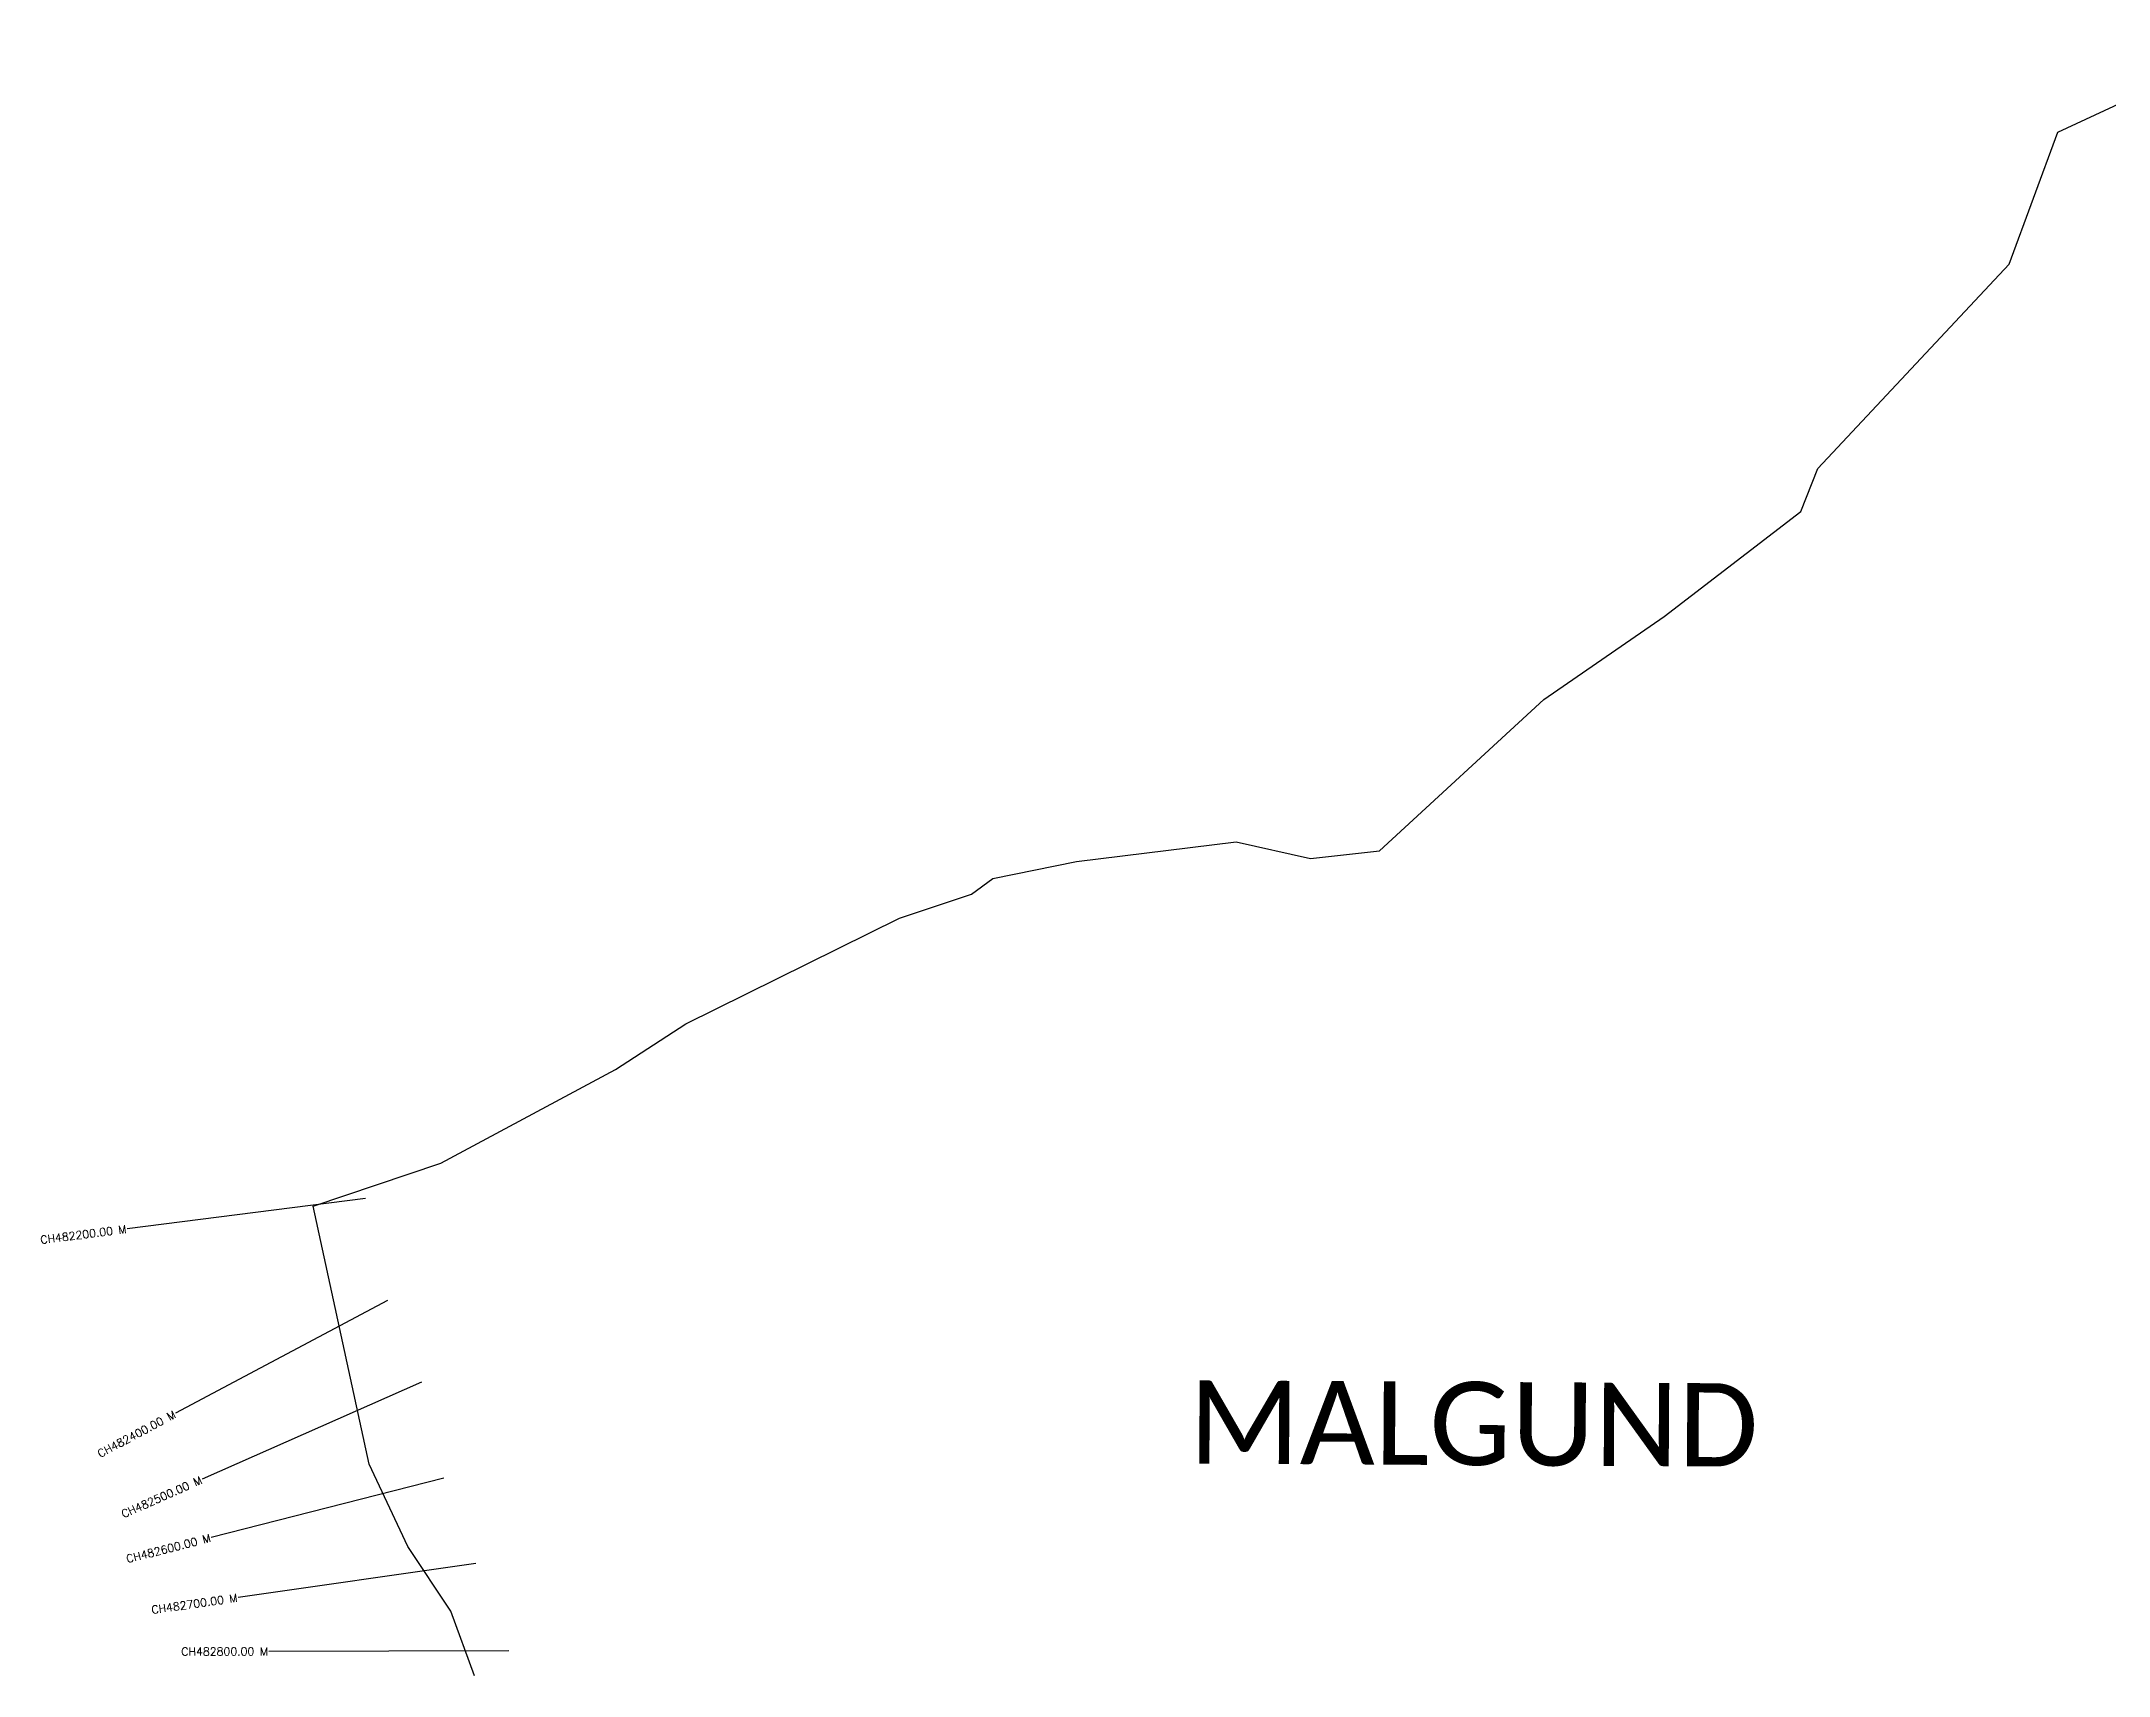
# Model space of a CAD drawing. Header units: metres. Extents: x 314013 to 319180, y 1897866 to 1902766.
# Drawn here: x 314013 to 316596, y 1900483 to 1902525 of the extents above; entities that cross this region are included whole.
import ezdxf
from ezdxf.enums import TextEntityAlignment as Align

# ---------------------------------------------------------------- set-up
doc = ezdxf.new("R2010")
doc.units = ezdxf.units.M
for name, color, linetype in [('CS', 134, 'Continuous'), ('CSMark', 6, 'Continuous'), ('village', 3, 'Continuous'), ('VILLAGE NAME', 250, 'Continuous')]:
    doc.layers.add(name, color=color, linetype=linetype)
doc.styles.get("Standard").update_dxf_attribs({"font": 'simplex.shx'})

msp = doc.modelspace()

# ---------------------------------------------------------------- linework, layer by layer
at = {"layer": 'CS'}
for p, q in [((314417.9, 1901078.8), (314120.3, 1901040.9)), ((314445.4, 1900951.6), (314180.6, 1900810.5)), ((314488.1, 1900849.4), (314213.7, 1900728.1)), ((314515.9, 1900729.4), (314225.3, 1900655.1)), ((314555.9, 1900622.6), (314258.9, 1900580.2)), ((314597.2, 1900513.7), (314297.2, 1900512.9))]:
    msp.add_line(p, q, dxfattribs=at)
at = {"layer": 'village', "color": 6}
msp.add_polyline3d([(314554.1, 1900482.2, 0), (314524.8, 1900563.3, 0), (314471, 1900643.8, 0), (314422.7, 1900746.8, 0), (314352.5, 1901069.5, 0), (314512.1, 1901123, 0), (314730.4, 1901240, 0), (314818.1, 1901297.4, 0), (315085.4, 1901429.1, 0), (315175.3, 1901459.3, 0), (315201.9, 1901478.7, 0), (315306.6, 1901499.9, 0), (315505.8, 1901524.6, 0), (315598.9, 1901503.7, 0), (315685.2, 1901513.5, 0), (315890.4, 1901702.7, 0), (316041, 1901806.5, 0), (316211.5, 1901937.6, 0), (316233, 1901991.4, 0), (316472, 1902246.5, 0), (316532.9, 1902411.5, 0), (316777.9, 1902525.2, 0)], dxfattribs=at)

# ---------------------------------------------------------------- texts
at = {"layer": 'CSMark'}
for s, rotation, p in [('CH482200.00 M', 7.2541, (314119.3, 1901040.8)), ('CH482400.00 M', 28.0591, (314179.8, 1900810.1)), ('CH482500.00 M', 23.8353, (314212.8, 1900727.7)), ('CH482600.00 M', 14.3236, (314224.3, 1900654.9)), ('CH482700.00 M', 8.1245, (314257.9, 1900580)), ('CH482800.00 M', 0.1651, (314296.2, 1900512.9))]:
    msp.add_text(s, height=10, rotation=rotation, dxfattribs=at).set_placement(p, align=Align.MIDDLE_RIGHT)
at = {"layer": 'VILLAGE NAME', "insert": (315447.2, 1900851.7), "char_height": 104.042, "attachment_point": 1, "rotation": 359.6762}
msp.add_mtext_dynamic_manual_height_columns('{\\fCalibri|b0|i0|c0|p34;MALGUND}', width=844.715, gutter_width=520.2, heights=[0], dxfattribs=at)

doc.saveas('drawing.dxf')
